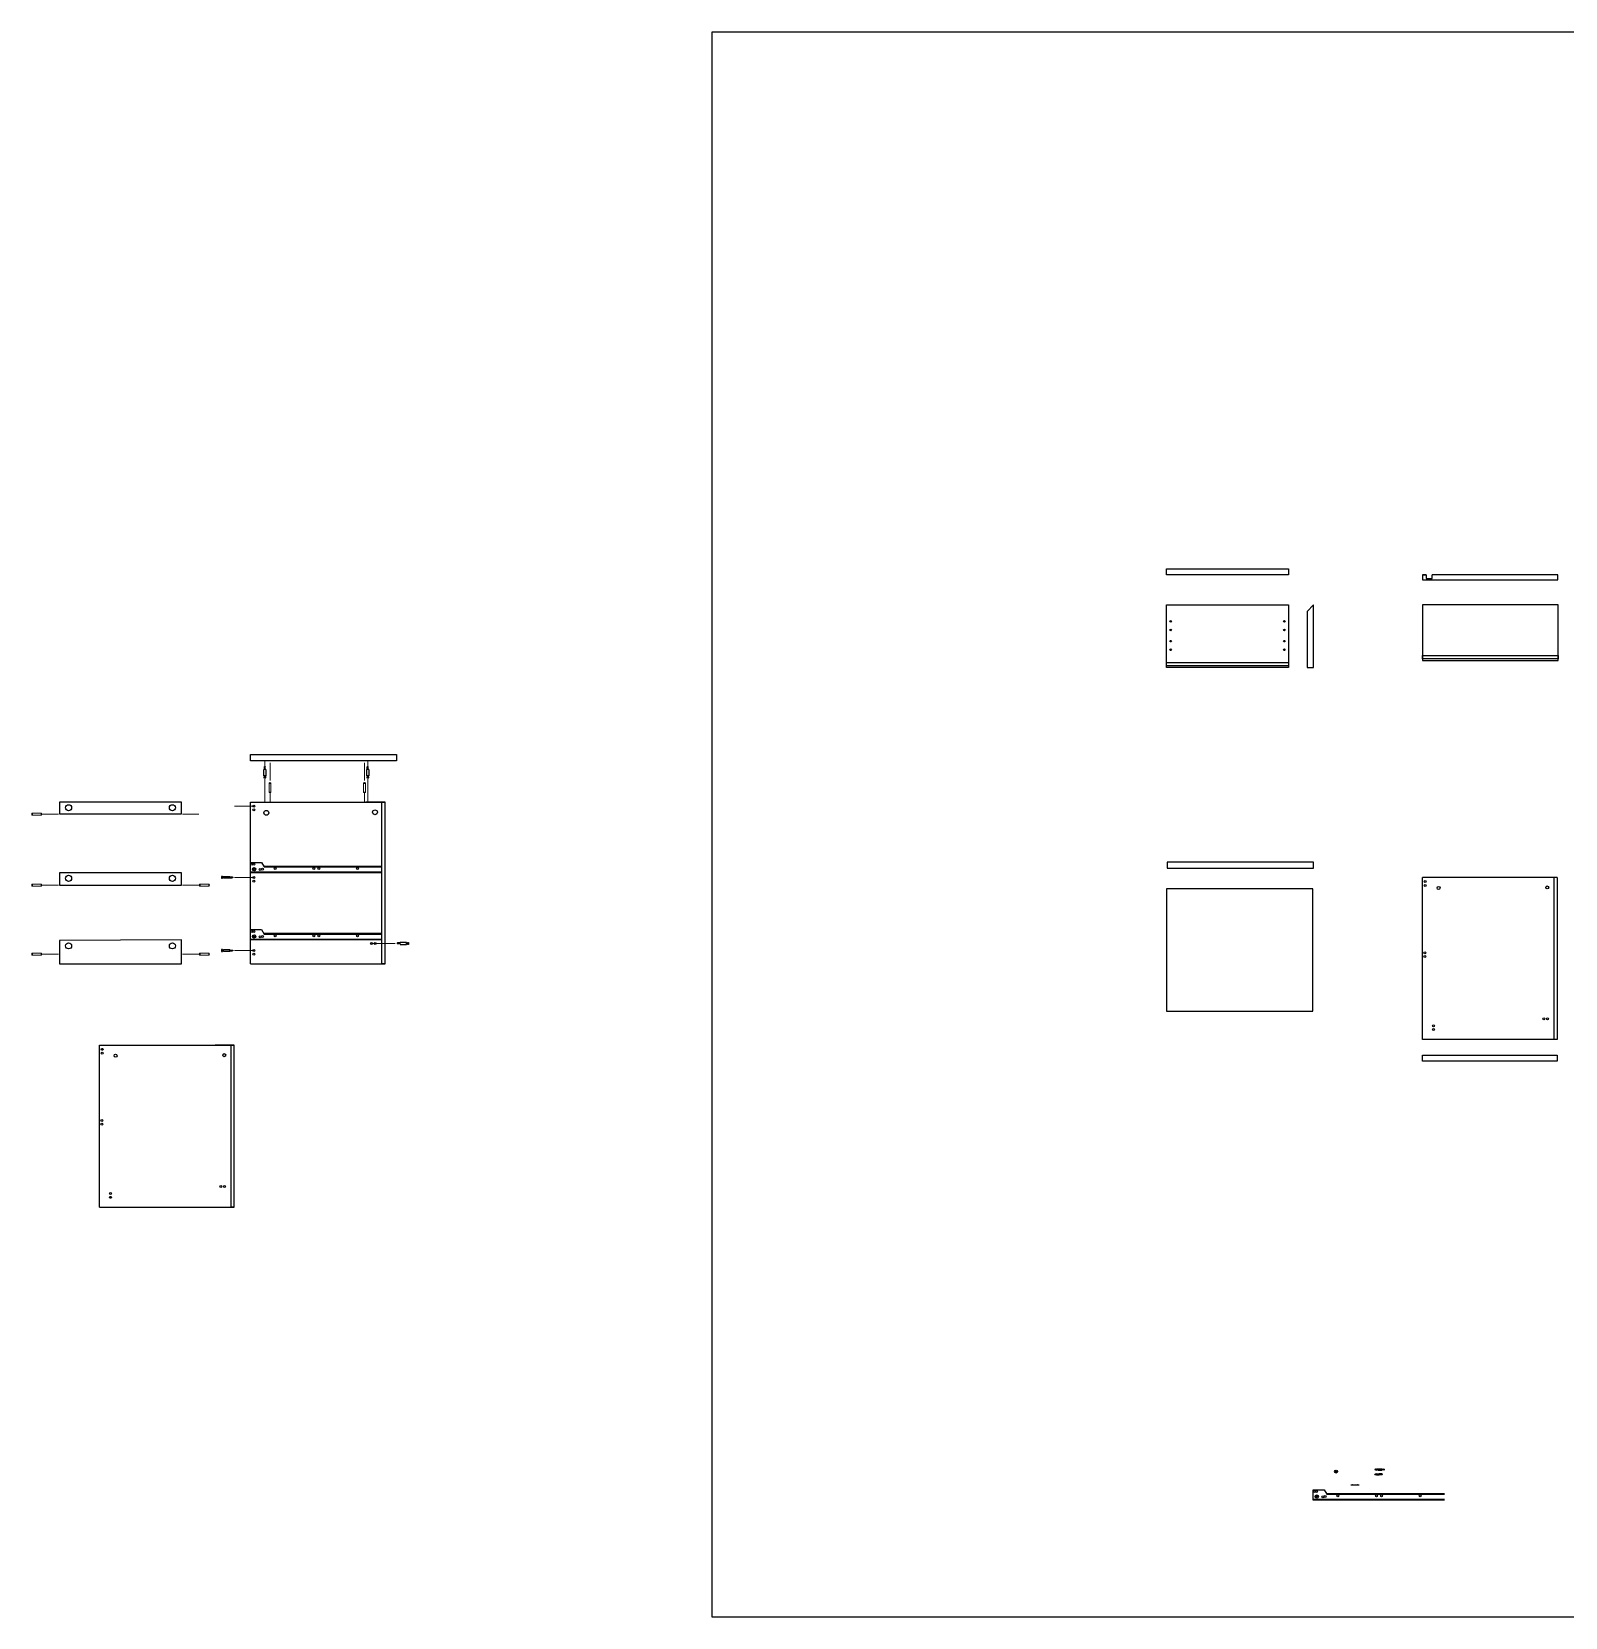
# Model space of a CAD drawing. Header units: inches. Extents: x 60 to 1198, y 6 to 893.
# Drawn here: x 171 to 674, y 374 to 893 of the extents above; entities that cross this region are included whole.
import ezdxf

# ---------------------------------------------------------------- set-up
doc = ezdxf.new("R2010")
doc.units = ezdxf.units.IN
doc.header["$MEASUREMENT"] = 0
doc.linetypes.add('ACAD_ISO02W100', pattern=[15, 12, -3])
doc.layers.get('0').update_dxf_attribs({"color": 11})
doc.layers.add('Viti', color=41, linetype='Continuous')

# ---------------------------------------------------------------- blocks, each defined once
blk = doc.blocks.new('*U43')
blk.add_lwpolyline([(0, 0), (0, 0.1), (0.05, 0), (0.12, -0.4), (0.12, -0.5), (0.07, -0.4), (0, 0)])
blk = doc.blocks.new('*U44')
at = {"color": 0, "linetype": 'ByBlock', "lineweight": -2, "transparency": 16777216}
for p in [(42.38, 270.66), (42.6, 270.66), (42.81, 270.66), (43.03, 270.66), (43.24, 270.66)]:
    blk.add_blockref('*U43', p, dxfattribs=at)
blk = doc.blocks.new('118331')
for p, q in [((40.13, 264.93), (40.13, 264.33)), ((40.13, 264.93), (40.33, 264.93)), ((40.13, 264.33), (40.33, 264.33)), ((40.33, 264.93), (40.33, 264.33)), ((40.73, 264.83), (40.33, 264.83)), ((40.73, 264.43), (40.33, 264.43)), ((40.73, 264.98), (40.73, 264.28)), ((40.73, 264.98), (42.98, 264.98)), ((40.73, 264.8), (40.73, 264.45)), ((42.98, 264.28), (40.73, 264.28)), ((40.83, 264.98), (40.83, 264.68)), ((40.83, 264.93), (42.93, 264.93)), ((40.83, 264.68), (42.93, 264.68)), ((40.83, 264.58), (40.83, 264.28)), ((40.83, 264.58), (42.93, 264.58)), ((40.83, 264.33), (42.93, 264.33)), ((42.93, 264.98), (42.93, 264.68)), ((42.93, 264.58), (42.93, 264.28)), ((42.98, 264.98), (42.98, 264.28)), ((42.98, 264.83), (43.07, 264.83)), ((43.14, 264.43), (42.98, 264.43)), ((43.12, 264.83), (43.28, 264.83)), ((43.35, 264.43), (43.19, 264.43)), ((43.33, 264.83), (43.5, 264.83)), ((43.57, 264.43), (43.4, 264.43)), ((43.55, 264.83), (43.72, 264.83)), ((43.79, 264.43), (43.62, 264.43)), ((43.77, 264.83), (43.93, 264.83)), ((44, 264.43), (43.84, 264.43)), ((43.98, 264.83), (44.08, 264.83)), ((44.08, 264.43), (44.05, 264.43)), ((44.13, 264.78), (44.13, 264.48))]:
    blk.add_line(p, q)
for centre, start, end in [((44.08, 264.78), 360, 90), ((44.08, 264.48), 270, 0)]:
    blk.add_arc(centre, 0.05, start, end)
blk.add_blockref('*U44', (0.69, -5.83))
blk = doc.blocks.new('101345')
for p, q in [((40.13, 264.91), (40.13, 264.61)), ((40.17, 264.99), (40.27, 265.05)), ((40.17, 264.53), (40.27, 264.47)), ((40.28, 264.46), (40.28, 265.06)), ((40.29, 264.46), (41.63, 264.46)), ((40.3, 265.06), (41.63, 265.06)), ((40.38, 264.94), (41.63, 264.94)), ((40.38, 264.82), (41.63, 264.82)), ((40.38, 264.7), (41.63, 264.7)), ((40.38, 264.58), (41.63, 264.58)), ((42.96, 265.06), (41.63, 265.06)), ((42.88, 264.94), (41.63, 264.94)), ((42.88, 264.82), (41.63, 264.82)), ((42.88, 264.7), (41.63, 264.7)), ((42.88, 264.58), (41.63, 264.58)), ((42.96, 264.46), (41.63, 264.46)), ((42.98, 264.46), (42.98, 265.06)), ((43.09, 264.99), (42.99, 265.05)), ((43.09, 264.53), (42.99, 264.47)), ((43.13, 264.91), (43.13, 264.61))]:
    blk.add_line(p, q)
for centre, radius, start, end in [((40.23, 264.91), 0.1, 123.56676, 180), ((40.23, 264.61), 0.1, 180, 236.29116), ((40.3, 265.01), 0.05, 90, 123.56676), ((40.29, 264.51), 0.05, 236.29116, 270), ((42.96, 265.01), 0.05, 56.43324, 90), ((42.96, 264.51), 0.05, 270, 303.70884), ((43.03, 264.91), 0.1, 0, 56.43324), ((43.03, 264.61), 0.1, 303.70884, 0)]:
    blk.add_arc(centre, radius, start, end)

msp = doc.modelspace()

# ---------------------------------------------------------------- linework, layer by layer
for p, q in [((591.1, 705.48), (589.1, 703.3)), ((589.1, 703.3), (589.1, 684.98)), ((591.1, 684.98), (591.1, 705.48)), ((589.1, 684.98), (591.1, 684.98)), ((247.26, 649.53), (247.26, 651.59)), ((247.89, 651.59), (247.26, 651.59)), ((247.89, 649.53), (247.26, 649.53)), ((247.42, 649.15), (247.26, 649.15)), ((247.26, 649.15), (247.26, 648.87)), ((247.42, 651.59), (247.42, 652.39)), ((247.42, 652.39), (247.73, 652.39)), ((247.42, 649.53), (247.42, 649.15)), ((247.42, 649.15), (247.74, 649.15)), ((247.73, 651.59), (247.73, 652.39)), ((247.74, 649.53), (247.74, 649.15)), ((247.89, 649.15), (247.74, 649.15)), ((247.89, 651.59), (247.89, 649.53)), ((247.89, 648.87), (247.89, 649.15)), ((280.97, 649.53), (280.97, 651.59)), ((281.59, 651.59), (280.97, 651.59)), ((281.6, 649.53), (280.97, 649.53)), ((281.13, 649.15), (280.97, 649.15)), ((280.97, 649.15), (280.97, 648.87)), ((281.13, 651.59), (281.13, 652.39)), ((281.13, 652.39), (281.44, 652.39)), ((281.13, 649.53), (281.13, 649.15)), ((281.13, 649.15), (281.44, 649.15)), ((281.44, 651.59), (281.44, 652.39)), ((281.44, 649.53), (281.44, 649.15)), ((281.6, 649.15), (281.44, 649.15)), ((281.6, 651.59), (281.6, 649.53)), ((281.6, 648.87), (281.6, 649.15)), ((247.26, 648.87), (247.89, 648.87)), ((249.05, 647.18), (248.95, 647.05)), ((248.95, 647.05), (249.57, 647.05)), ((248.95, 644.14), (249.57, 644.14)), ((248.95, 644.14), (249.06, 644.04)), ((249.46, 644.04), (249.57, 644.14)), ((249.57, 647.05), (249.47, 647.18)), ((280, 647.18), (279.9, 647.05)), ((279.9, 647.05), (280.52, 647.05)), ((279.9, 644.14), (280.52, 644.14)), ((279.9, 644.14), (280.01, 644.04)), ((280.41, 644.04), (280.52, 644.14)), ((280.52, 647.05), (280.42, 647.18)), ((280.97, 648.87), (281.6, 648.87)), ((242.82, 587.86), (242.82, 640.86)), ((242.82, 640.86), (286.94, 640.86)), ((286.94, 640.86), (280.64, 640.86)), ((285.94, 587.86), (285.94, 640.86)), ((286.94, 587.86), (286.94, 640.86)), ((171.25, 637.14), (171.39, 637.24)), ((171.39, 636.61), (171.26, 636.71)), ((171.39, 637.24), (171.39, 636.61)), ((174.3, 637.24), (174.3, 636.61)), ((174.3, 637.24), (174.4, 637.13)), ((174.4, 636.72), (174.3, 636.61)), ((242.82, 621.12), (246.5, 621.12)), ((242.82, 618.03), (285.94, 618.03)), ((246.5, 621.12), (247.4, 619.65)), ((247.4, 619.65), (285.94, 619.65)), ((591.11, 621.24), (543.19, 621.24)), ((543.19, 621.24), (543.19, 619.24)), ((543.19, 619.24), (591.11, 619.24)), ((591.11, 619.24), (591.11, 621.24)), ((171.25, 613.88), (171.39, 613.98)), ((171.39, 613.36), (171.26, 613.46)), ((171.39, 613.98), (171.39, 613.36)), ((174.3, 613.98), (174.3, 613.36)), ((174.3, 613.98), (174.4, 613.87)), ((174.4, 613.47), (174.3, 613.36)), ((226.28, 613.98), (226.18, 613.87)), ((226.18, 613.47), (226.28, 613.36)), ((226.28, 613.98), (226.28, 613.36)), ((229.19, 613.98), (229.19, 613.36)), ((229.32, 613.88), (229.19, 613.98)), ((229.19, 613.36), (229.32, 613.46)), ((233.67, 616.55), (233.38, 616.55)), ((233.38, 616.55), (233.38, 615.92)), ((233.38, 615.92), (233.67, 615.92)), ((233.67, 616.4), (233.67, 616.55)), ((234.05, 616.4), (233.67, 616.4)), ((233.67, 616.4), (233.67, 616.08)), ((234.05, 616.08), (233.67, 616.08)), ((233.67, 615.92), (233.67, 616.08)), ((234.05, 616.55), (236.1, 616.55)), ((234.05, 615.92), (234.05, 616.55)), ((236.1, 615.92), (234.05, 615.92)), ((236.1, 615.93), (236.1, 616.55)), ((236.1, 616.4), (236.9, 616.4)), ((236.1, 616.09), (236.9, 616.09)), ((236.9, 616.4), (236.9, 616.09)), ((626.87, 563.14), (626.87, 616.14)), ((670.99, 616.14), (626.87, 616.14)), ((669.99, 563.14), (669.99, 616.14)), ((670.99, 616.14), (670.99, 590.64)), ((242.82, 599.13), (246.5, 599.13)), ((246.5, 599.13), (247.4, 597.66)), ((247.4, 597.66), (285.94, 597.66)), ((233.67, 592.59), (233.38, 592.59)), ((233.38, 592.59), (233.38, 591.96)), ((233.67, 592.43), (233.67, 592.59)), ((234.05, 592.43), (233.67, 592.43)), ((233.67, 592.43), (233.67, 592.11)), ((234.05, 592.11), (233.67, 592.11)), ((233.67, 591.96), (233.67, 592.11)), ((234.05, 592.59), (236.1, 592.59)), ((234.05, 591.96), (234.05, 592.59)), ((236.1, 591.96), (236.1, 592.59)), ((236.1, 592.43), (236.9, 592.43)), ((236.1, 592.12), (236.9, 592.12)), ((236.9, 592.43), (236.9, 592.12)), ((242.82, 596.04), (285.94, 596.04)), ((291.87, 594.76), (291.07, 594.76)), ((291.07, 594.76), (291.07, 594.45)), ((291.87, 594.45), (291.07, 594.45)), ((293.93, 594.92), (291.87, 594.92)), ((291.87, 594.3), (291.87, 594.92)), ((291.87, 594.29), (293.93, 594.29)), ((293.93, 594.29), (293.93, 594.92)), ((293.93, 594.76), (294.31, 594.76)), ((293.93, 594.45), (294.31, 594.45)), ((294.31, 594.76), (294.31, 594.92)), ((294.31, 594.92), (294.59, 594.92)), ((294.31, 594.76), (294.31, 594.45)), ((294.31, 594.29), (294.31, 594.45)), ((294.59, 594.29), (294.31, 594.29)), ((294.59, 594.92), (294.59, 594.29)), ((171.25, 591.25), (171.39, 591.35)), ((171.39, 590.73), (171.26, 590.83)), ((171.39, 591.35), (171.39, 590.73)), ((174.3, 591.35), (174.3, 590.73)), ((174.3, 591.35), (174.4, 591.24)), ((174.4, 590.84), (174.3, 590.73)), ((226.28, 591.35), (226.18, 591.24)), ((226.18, 590.84), (226.28, 590.73)), ((226.28, 591.35), (226.28, 590.73)), ((229.19, 591.35), (229.19, 590.73)), ((229.32, 591.25), (229.19, 591.35)), ((229.19, 590.73), (229.32, 590.83)), ((233.38, 591.96), (233.67, 591.96)), ((236.1, 591.96), (234.05, 591.96)), ((242.82, 587.86), (286.94, 587.86)), ((286.94, 587.86), (285.94, 587.86)), ((286.94, 587.86), (285.94, 587.86)), ((286.94, 587.86), (285.94, 587.86)), ((670.99, 590.64), (670.99, 572.14)), ((670.99, 572.14), (670.99, 563.14)), ((193.43, 508.22), (193.43, 561.22)), ((193.43, 561.22), (237.55, 561.22)), ((237.55, 561.22), (231.25, 561.22)), ((236.55, 508.22), (236.55, 561.22)), ((237.55, 508.22), (237.55, 561.22)), ((670.99, 563.14), (626.87, 563.14)), ((670.99, 563.14), (669.99, 563.14)), ((193.43, 508.22), (237.55, 508.22)), ((237.55, 508.22), (236.55, 508.22)), ((590.97, 415.65), (594.65, 415.65)), ((594.65, 415.65), (595.55, 414.18)), ((603.75, 417.26), (603.75, 417.41)), ((603.75, 417.41), (603.87, 417.41)), ((603.87, 417.41), (603.87, 417.26)), ((605.49, 417.26), (605.49, 417.41)), ((605.49, 417.41), (605.62, 417.41)), ((605.62, 417.41), (605.62, 417.26)), ((590.97, 412.56), (634.09, 412.56)), ((595.55, 414.18), (634.09, 414.18))]:
    msp.add_line(p, q)
for points in [[(394.07, 893.21), (1065.68, 893.21), (1065.68, 373.88), (394.07, 373.88)], [(542.97, 717.24), (582.98, 717.24), (582.98, 715.33), (542.97, 715.33)], [(582.98, 705.48), (582.97, 684.98), (542.97, 684.98), (542.98, 705.48)], [(671.32, 705.47), (626.87, 705.47), (626.87, 687.26), (671.32, 687.26)], [(542.97, 686.6), (582.97, 686.6), (582.97, 685.52), (542.97, 685.52)], [(626.87, 688.88), (671.32, 688.88), (671.32, 687.8), (626.87, 687.8)], [(290.74, 656.44), (290.74, 654.44), (242.82, 654.44), (242.82, 656.44)], [(220.29, 637.02), (220.29, 640.86), (180.29, 640.86), (180.29, 637.02)], [(220.29, 613.68), (220.29, 617.74), (180.29, 617.74), (180.29, 613.68)], [(542.97, 612.42), (542.97, 572.42), (590.89, 572.42), (590.89, 612.42)], [(220.29, 587.86), (220.29, 595.75), (180.29, 595.6), (180.29, 587.86)], [(626.87, 558.04), (670.99, 558.04), (670.99, 556.04), (626.87, 556.04)], [(603.8, 417.37), (603.82, 417.37), (603.82, 417.27), (603.8, 417.27)], [(605.55, 417.37), (605.56, 417.37), (605.56, 417.27), (605.55, 417.27)]]:
    msp.add_lwpolyline(points, close=True)
for points in [[(628.07, 715.27), (626.87, 715.27), (626.87, 713.67), (671.16, 713.67), (671.16, 715.27), (629.97, 715.27)], [(626.87, 715.27), (628.07, 715.27), (628.07, 714.07), (629.97, 714.07), (629.97, 715.27)], [(247.42, 652.39), (247.49, 652.51), (247.58, 652.51), (247.66, 652.51), (247.73, 652.39)], [(281.13, 652.39), (281.2, 652.51), (281.28, 652.51), (281.36, 652.51), (281.44, 652.39)], [(285.94, 617.74), (242.82, 617.74), (242.82, 619.93)], [(247.23, 619.93), (285.94, 619.93)], [(236.9, 616.4), (237.03, 616.32), (237.03, 616.24), (237.03, 616.16), (236.9, 616.09)], [(285.94, 595.75), (242.82, 595.75), (242.82, 597.94)], [(247.23, 597.94), (285.94, 597.94)], [(236.9, 592.43), (237.03, 592.36), (237.03, 592.27), (237.03, 592.19), (236.9, 592.12)], [(291.07, 594.76), (290.95, 594.69), (290.95, 594.61), (290.95, 594.53), (291.07, 594.45)], [(598.27, 421.68), (598.27, 421.57), (598.18, 421.62), (598.27, 421.68)], [(598.33, 421.68), (598.88, 421.68), (598.88, 421.57), (598.33, 421.57), (598.33, 421.68)], [(611.43, 422.24), (611.33, 422.24), (611.33, 422.3), (611.43, 422.3)], [(611.43, 422.3), (611.43, 422.4), (611.49, 422.4), (611.49, 422.3)], [(611.49, 422.24), (611.49, 422.15), (611.43, 422.15), (611.43, 422.24)], [(611.49, 422.3), (611.59, 422.3), (611.59, 422.24), (611.49, 422.24)], [(634.09, 412.27), (590.97, 412.27), (590.97, 415.65)], [(595.38, 414.46), (634.09, 414.46)]]:
    msp.add_lwpolyline(points)
msp.add_lwpolyline([(605.94, 417.26, -0.414214), (605.96, 417.24), (605.96, 417.19, -0.414214), (605.94, 417.18), (603.52, 417.18, -0.414214), (603.5, 417.19), (603.5, 417.24, -0.414214), (603.52, 417.26)], format="xyb", close=True)
for points in [[(603.75, 417.41, -0.1161), (603.76, 417.42, -0.114098), (603.79, 417.43), (603.83, 417.43, -0.114098), (603.86, 417.42, -0.1161), (603.87, 417.41)], [(605.49, 417.41, -0.1161), (605.51, 417.42, -0.114098), (605.53, 417.43), (605.58, 417.43, -0.114098), (605.6, 417.42, -0.1161), (605.62, 417.41)]]:
    msp.add_lwpolyline(points, format="xyb")
for centre, radius in [((544.37, 700.08), 0.257), ((544.37, 697.27), 0.257), ((581.58, 700.08), 0.257), ((581.58, 697.27), 0.257), ((544.37, 693.59), 0.257), ((544.37, 690.77), 0.257), ((581.58, 693.59), 0.257), ((581.58, 690.77), 0.257), ((183.28, 639.04), 1), ((217.29, 639.04), 1), ((244, 639.54), 0.32), ((244, 638.31), 0.32), ((248.05, 637.38), 0.8), ((283.65, 637.55), 0.8), ((243.31, 620.52), 0.32), ((244.03, 618.88), 0.549), ((243.92, 620.52), 0.32), ((244.03, 618.88), 0.27), ((246.08, 618.77), 0.32), ((246.79, 618.88), 0.32), ((250.99, 619.12), 0.32), ((263.63, 619.12), 0.32), ((265.27, 619.12), 0.32), ((277.9, 619.12), 0.32), ((183.28, 615.92), 1), ((217.29, 615.92), 1), ((244, 616.23), 0.32), ((244, 614.99), 0.32), ((627.73, 614.83), 0.32), ((627.73, 613.59), 0.32), ((632.09, 612.75), 0.5), ((667.7, 612.93), 0.5), ((243.31, 598.52), 0.32), ((244.03, 596.88), 0.549), ((243.92, 598.52), 0.32), ((250.99, 597.12), 0.32), ((263.63, 597.12), 0.32), ((265.27, 597.12), 0.32), ((277.9, 597.12), 0.32), ((183.27, 593.8), 1), ((217.29, 593.8), 1), ((244, 592.27), 0.32), ((244.03, 596.88), 0.27), ((246.08, 596.78), 0.32), ((246.79, 596.88), 0.32), ((282.53, 594.61), 0.32), ((283.76, 594.61), 0.32), ((244, 591.04), 0.32), ((627.61, 591.51), 0.32), ((627.61, 590.27), 0.32), ((630.48, 567.59), 0.32), ((630.48, 566.36), 0.32), ((666.57, 569.89), 0.32), ((667.8, 569.89), 0.32), ((194.29, 559.9), 0.32), ((194.29, 558.67), 0.32), ((198.66, 557.83), 0.5), ((234.26, 558), 0.5), ((194.18, 536.58), 0.32), ((194.18, 535.35), 0.32), ((233.13, 514.97), 0.32), ((234.37, 514.97), 0.32), ((197.05, 512.67), 0.32), ((197.05, 511.43), 0.32), ((598.53, 421.62), 0.5), ((611.42, 420.7), 0.187), ((611.46, 422.27), 0.187), ((591.46, 415.04), 0.32), ((592.18, 413.4), 0.549), ((592.07, 415.04), 0.32), ((592.18, 413.4), 0.27), ((594.22, 413.3), 0.32), ((594.94, 413.4), 0.32), ((599.14, 413.64), 0.32), ((611.78, 413.64), 0.32), ((613.41, 413.64), 0.32), ((626.05, 413.64), 0.32)]:
    msp.add_circle(centre, radius)
at = {"layer": 'Viti', "linetype": 'ACAD_ISO02W100', "lineweight": 5}
for points in [[(247.58, 652.62), (247.58, 654.29)], [(280.21, 653.76), (280.21, 647.97)], [(281.28, 652.62), (281.28, 654.29)], [(247.58, 641.07), (247.58, 648.34)], [(281.29, 641.07), (281.29, 648.34)], [(237.61, 639.54), (244, 639.54)], [(249.26, 643.81), (249.26, 641.07)], [(280.21, 643.81), (280.21, 641.07)], [(174.63, 636.92), (180.02, 636.92)], [(225.95, 636.92), (220.56, 636.92)], [(174.63, 613.67), (180.02, 613.67)], [(225.95, 613.67), (220.56, 613.67)], [(237.61, 616.24), (244, 616.23)], [(237.61, 592.27), (244, 592.27)], [(290.27, 594.61), (282.53, 594.61)], [(174.63, 591.04), (180.02, 591.04)], [(225.95, 591.04), (220.56, 591.04)]]:
    msp.add_lwpolyline(points, dxfattribs=at)
at = {"layer": 'Viti', "lineweight": 5}
msp.add_lwpolyline([(249.26, 653.76), (249.26, 647.97)], dxfattribs=at)
at = {"layer": 'Viti', "lineweight": 9}
for points in [[(248.95, 647.05), (248.95, 644.14)], [(249.57, 647.05), (249.57, 644.14)], [(279.9, 647.05), (279.9, 644.14)], [(280.52, 647.05), (280.52, 644.14)], [(171.39, 637.24), (174.3, 637.24)], [(171.39, 636.61), (174.3, 636.61)], [(171.39, 613.98), (174.3, 613.98)], [(171.39, 613.36), (174.3, 613.36)], [(229.19, 613.98), (226.28, 613.98)], [(229.19, 613.36), (226.28, 613.36)], [(171.39, 591.35), (174.3, 591.35)], [(171.39, 590.73), (174.3, 590.73)], [(229.19, 591.35), (226.28, 591.35)], [(229.19, 590.73), (226.28, 590.73)]]:
    msp.add_lwpolyline(points, dxfattribs=at)
for points in [[(249.11, 647.23), (249.09, 647.22), (249.07, 647.2), (249.05, 647.18)], [(249.47, 647.18), (249.45, 647.2), (249.43, 647.22), (249.41, 647.23)], [(280.07, 647.23), (280.04, 647.22), (280.02, 647.2), (280, 647.18)], [(280.42, 647.18), (280.4, 647.2), (280.38, 647.22), (280.36, 647.23)], [(171.21, 637.07), (171.22, 637.09), (171.24, 637.12), (171.25, 637.14)], [(171.25, 636.71), (171.24, 636.73), (171.22, 636.75), (171.21, 636.78)], [(171.21, 613.81), (171.22, 613.84), (171.24, 613.86), (171.25, 613.88)], [(171.25, 613.46), (171.24, 613.48), (171.22, 613.5), (171.21, 613.52)], [(229.36, 613.81), (229.35, 613.84), (229.34, 613.86), (229.32, 613.88)], [(229.32, 613.46), (229.34, 613.48), (229.35, 613.5), (229.36, 613.52)], [(171.21, 591.19), (171.22, 591.21), (171.24, 591.23), (171.25, 591.25)], [(171.25, 590.83), (171.24, 590.85), (171.22, 590.87), (171.21, 590.89)], [(229.36, 591.19), (229.35, 591.21), (229.34, 591.23), (229.32, 591.25)], [(229.32, 590.83), (229.34, 590.85), (229.35, 590.87), (229.36, 590.89)]]:
    msp.add_open_spline(points, degree=3, dxfattribs=at)
for points in [[(249.06, 644.04), (249.12, 644.02), (249.19, 644.01), (249.26, 644.01), (249.33, 644.01), (249.4, 644.02), (249.46, 644.04)], [(249.41, 647.23), (249.36, 647.24), (249.31, 647.25), (249.26, 647.25), (249.21, 647.25), (249.16, 647.24), (249.11, 647.23)], [(280.01, 644.04), (280.07, 644.02), (280.14, 644.01), (280.21, 644.01), (280.28, 644.01), (280.35, 644.02), (280.41, 644.04)], [(280.36, 647.23), (280.31, 647.24), (280.26, 647.25), (280.21, 647.25), (280.16, 647.25), (280.11, 647.24), (280.07, 647.23)], [(171.21, 636.78), (171.2, 636.83), (171.19, 636.87), (171.19, 636.92), (171.19, 636.97), (171.2, 637.02), (171.21, 637.07)], [(174.4, 637.13), (174.42, 637.06), (174.43, 636.99), (174.43, 636.92), (174.43, 636.86), (174.42, 636.79), (174.4, 636.72)], [(171.21, 613.52), (171.2, 613.57), (171.19, 613.62), (171.19, 613.67), (171.19, 613.72), (171.2, 613.77), (171.21, 613.81)], [(174.4, 613.87), (174.42, 613.81), (174.43, 613.74), (174.43, 613.67), (174.43, 613.6), (174.42, 613.53), (174.4, 613.47)], [(226.18, 613.87), (226.16, 613.81), (226.15, 613.74), (226.15, 613.67), (226.15, 613.6), (226.16, 613.53), (226.18, 613.47)], [(229.36, 613.52), (229.38, 613.57), (229.39, 613.62), (229.39, 613.67), (229.39, 613.72), (229.38, 613.77), (229.36, 613.81)], [(171.21, 590.89), (171.2, 590.94), (171.19, 590.99), (171.19, 591.04), (171.19, 591.09), (171.2, 591.14), (171.21, 591.19)], [(174.4, 591.24), (174.42, 591.18), (174.43, 591.11), (174.43, 591.04), (174.43, 590.97), (174.42, 590.9), (174.4, 590.84)], [(226.18, 591.24), (226.16, 591.18), (226.15, 591.11), (226.15, 591.04), (226.15, 590.97), (226.16, 590.9), (226.18, 590.84)], [(229.36, 590.89), (229.38, 590.94), (229.39, 590.99), (229.39, 591.04), (229.39, 591.09), (229.38, 591.14), (229.36, 591.19)]]:
    msp.add_open_spline(points, degree=3, knots=[0, 0, 0, 0, 1, 1, 1, 2, 2, 2, 2], dxfattribs=at)

# ---------------------------------------------------------------- block references
for name, p, xscale, yscale, zscale in [('101345', (586.57, 254.72), 0.6269097745241918, 0.6269097745241918, 0.6269097745241918), ('118331', (586.67, 256.67), 0.6258004553456814, 0.6258004553456814, 0.6258004553456814)]:
    msp.add_blockref(name, p, dxfattribs=dict(xscale=xscale, yscale=yscale, zscale=zscale))

doc.saveas('drawing.dxf')
